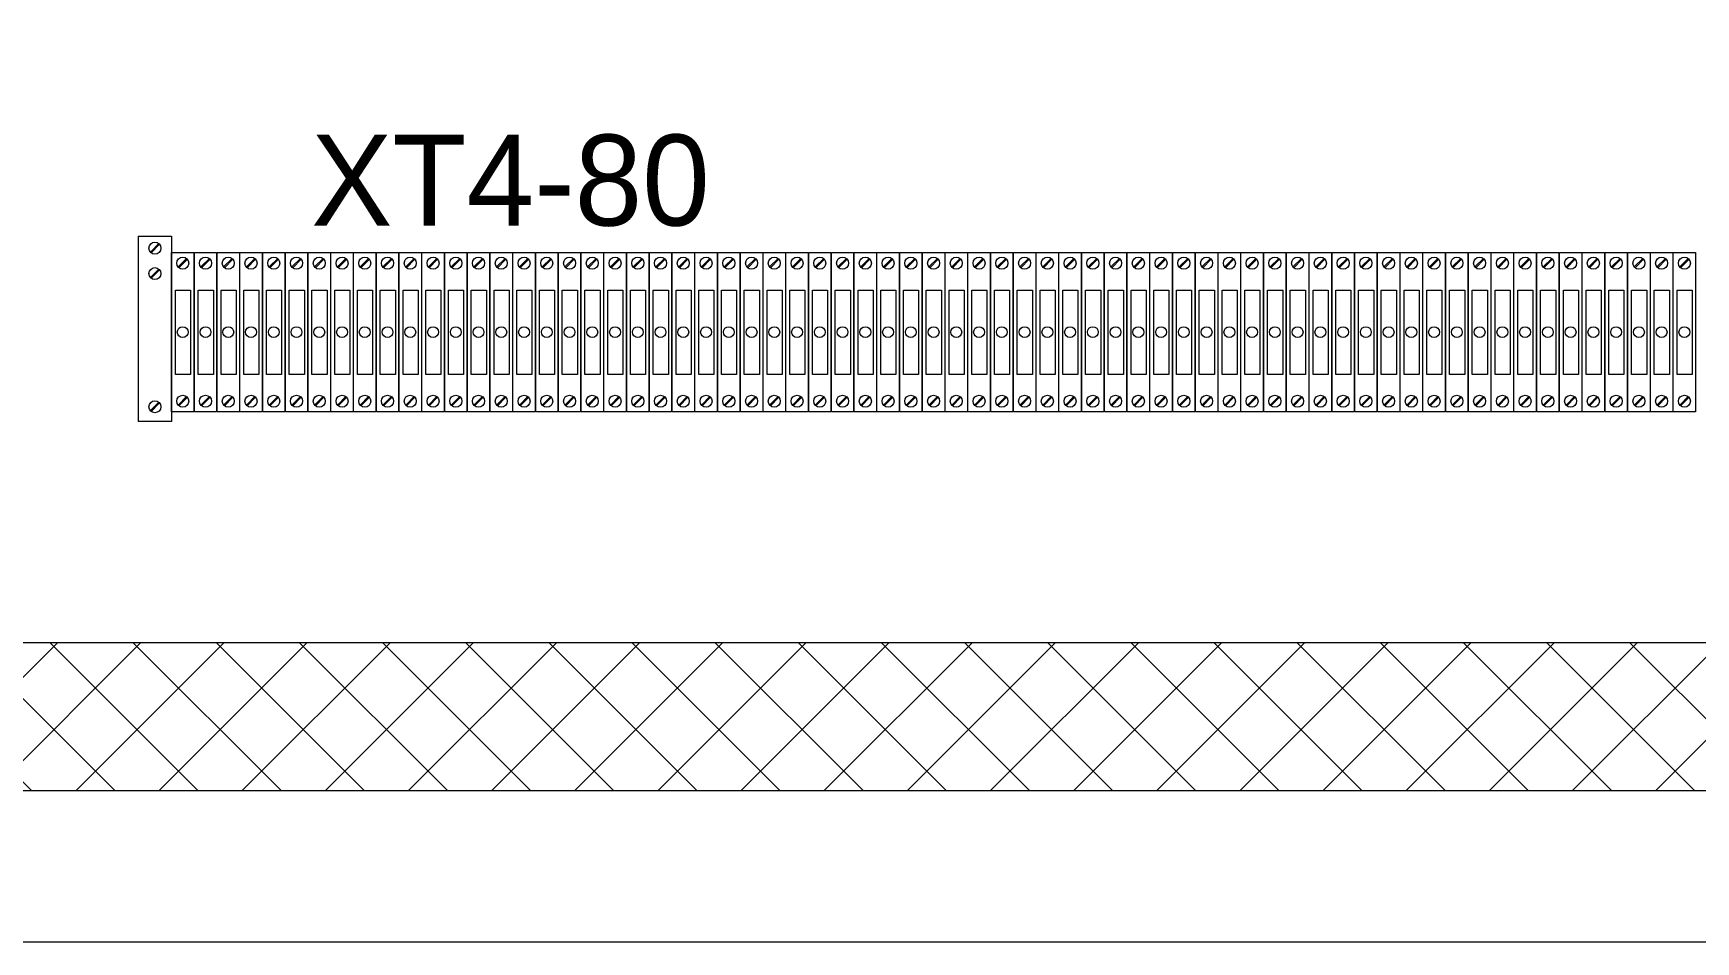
# Model space of a CAD drawing. Header units: millimetres. Extents: x 32626 to 72822, y 60047 to 123188.
# Drawn here: x 33076.7 to 33346, y 64902.7 to 65049.9 of the extents above; entities that cross this region are included whole.
import ezdxf

# ---------------------------------------------------------------- set-up
doc = ezdxf.new("R2010")
doc.units = ezdxf.units.MM
doc.header["$LTSCALE"] = 10
doc.layers.add('1轮廓实线层', color=7, linetype='Continuous', lineweight=18)
doc.layers.add('6文字层', color=3, linetype='Continuous', lineweight=18)
doc.styles.add('样式 1', font='SIMYOU.TTF', dxfattribs={"width": 0.75})

msp = doc.modelspace()

# ---------------------------------------------------------------- hatches: boundary and pattern name
at = {"layer": '1轮廓实线层'}
h = msp.add_hatch(dxfattribs=at)
h.set_pattern_fill('ANSI37', color=256, scale=3, style=0)
h.set_pattern_definition([(45, (1626.673, -2091.581), (-6.7351921, 6.7351921), []), (135, (1626.673, -2091.581), (-6.7351921, -6.7351921), [])])
h.paths.add_polyline_path([(33050.9, 64927.13), (33050.9, 65322.25), (33784.37, 65322.25), (33784.37, 64927.13)])
h.paths.add_polyline_path([(33074.32, 65298.85), (33760.95, 65298.85), (33760.95, 65190.85), (33074.32, 65190.85)], flags=16)
h.paths.add_polyline_path([(33074.3, 65166.85), (33760.97, 65166.85), (33760.97, 65076.85), (33074.3, 65076.85)], flags=16)
h.paths.add_polyline_path([(33074.3, 65052.85), (33760.97, 65052.85), (33760.97, 64951.12), (33074.3, 64951.12)], flags=16)

# ---------------------------------------------------------------- linework, layer by layer
at = {"layer": '1轮廓实线层', "lineweight": 13}
for p, q in [((33093.71, 65016.98), (33099.11, 65016.98)), ((33093.71, 65016.98), (33093.71, 64986.98)), ((33095.66, 65014.42), (33097.04, 65015.8)), ((33099.11, 65016.98), (33099.11, 64986.98)), ((33095.78, 65014.3), (33097.16, 65015.68)), ((33099.11, 65014.35), (33102.71, 65014.35)), ((33099.11, 64988.55), (33099.11, 65014.35)), ((33100.16, 65012.01), (33101.54, 65013.38)), ((33100.28, 65011.88), (33101.66, 65013.26)), ((33102.71, 65014.35), (33102.71, 64988.55)), ((33102.8, 65014.35), (33106.4, 65014.35)), ((33102.8, 64988.55), (33102.8, 65014.35)), ((33103.85, 65012.01), (33105.23, 65013.38)), ((33103.97, 65011.88), (33105.35, 65013.26)), ((33106.4, 65014.35), (33106.4, 64988.55)), ((33106.49, 65014.35), (33110.09, 65014.35)), ((33106.49, 64988.55), (33106.49, 65014.35)), ((33107.54, 65012.01), (33108.92, 65013.38)), ((33107.66, 65011.88), (33109.04, 65013.26)), ((33110.09, 65014.35), (33110.09, 64988.55)), ((33110.17, 65014.35), (33113.77, 65014.35)), ((33110.17, 64988.55), (33110.17, 65014.35)), ((33111.22, 65012.01), (33112.6, 65013.38)), ((33111.34, 65011.88), (33112.72, 65013.26)), ((33113.77, 65014.35), (33113.77, 64988.55)), ((33113.86, 65014.35), (33117.46, 65014.35)), ((33113.86, 64988.55), (33113.86, 65014.35)), ((33114.91, 65012.01), (33116.29, 65013.38)), ((33115.03, 65011.88), (33116.41, 65013.26)), ((33117.46, 65014.35), (33117.46, 64988.55)), ((33117.54, 65014.35), (33121.14, 65014.35)), ((33117.54, 64988.55), (33117.54, 65014.35)), ((33118.59, 65012.01), (33119.97, 65013.38)), ((33118.72, 65011.88), (33120.09, 65013.26)), ((33121.14, 65014.35), (33121.14, 64988.55)), ((33121.23, 65014.35), (33124.83, 65014.35)), ((33121.23, 64988.55), (33121.23, 65014.35)), ((33122.28, 65012.01), (33123.66, 65013.38)), ((33122.4, 65011.88), (33123.78, 65013.26)), ((33124.83, 65014.35), (33124.83, 64988.55)), ((33124.92, 65014.35), (33128.52, 65014.35)), ((33124.92, 64988.55), (33124.92, 65014.35)), ((33125.97, 65012.01), (33127.35, 65013.38)), ((33126.09, 65011.88), (33127.47, 65013.26)), ((33128.52, 65014.35), (33128.52, 64988.55)), ((33128.6, 65014.35), (33132.2, 65014.35)), ((33128.6, 64988.55), (33128.6, 65014.35)), ((33129.65, 65012.01), (33131.03, 65013.38)), ((33129.77, 65011.88), (33131.15, 65013.26)), ((33132.2, 65014.35), (33132.2, 64988.55)), ((33132.29, 65014.35), (33135.89, 65014.35)), ((33132.29, 64988.55), (33132.29, 65014.35)), ((33133.34, 65012.01), (33134.72, 65013.38)), ((33133.46, 65011.88), (33134.84, 65013.26)), ((33135.89, 65014.35), (33135.89, 64988.55)), ((33135.97, 65014.35), (33139.57, 65014.35)), ((33135.97, 64988.55), (33135.97, 65014.35)), ((33137.03, 65012.01), (33138.4, 65013.38)), ((33137.15, 65011.88), (33138.52, 65013.26)), ((33139.57, 65014.35), (33139.57, 64988.55)), ((33139.66, 65014.35), (33143.26, 65014.35)), ((33139.66, 64988.55), (33139.66, 65014.35)), ((33140.71, 65012.01), (33142.09, 65013.38)), ((33140.83, 65011.88), (33142.21, 65013.26)), ((33143.26, 65014.35), (33143.26, 64988.55)), ((33143.35, 65014.35), (33146.95, 65014.35)), ((33143.35, 64988.55), (33143.35, 65014.35)), ((33144.4, 65012.01), (33145.78, 65013.38)), ((33144.52, 65011.88), (33145.9, 65013.26)), ((33146.95, 65014.35), (33146.95, 64988.55)), ((33147.03, 65014.35), (33150.63, 65014.35)), ((33147.03, 64988.55), (33147.03, 65014.35)), ((33148.08, 65012.01), (33149.46, 65013.38)), ((33148.2, 65011.88), (33149.58, 65013.26)), ((33150.63, 65014.35), (33150.63, 64988.55)), ((33150.72, 65014.35), (33154.32, 65014.35)), ((33150.72, 64988.55), (33150.72, 65014.35)), ((33151.77, 65012.01), (33153.15, 65013.38)), ((33151.89, 65011.88), (33153.27, 65013.26)), ((33154.32, 65014.35), (33154.32, 64988.55)), ((33154.41, 65014.35), (33158.01, 65014.35)), ((33154.41, 64988.55), (33154.41, 65014.35)), ((33155.46, 65012.01), (33156.83, 65013.38)), ((33155.58, 65011.88), (33156.96, 65013.26)), ((33158.01, 65014.35), (33158.01, 64988.55)), ((33158.09, 65014.35), (33161.69, 65014.35)), ((33158.09, 64988.55), (33158.09, 65014.35)), ((33159.14, 65012.01), (33160.52, 65013.38)), ((33159.26, 65011.88), (33160.64, 65013.26)), ((33161.69, 65014.35), (33161.69, 64988.55)), ((33161.78, 65014.35), (33165.38, 65014.35)), ((33161.78, 64988.55), (33161.78, 65014.35)), ((33162.83, 65012.01), (33164.21, 65013.38)), ((33162.95, 65011.88), (33164.33, 65013.26)), ((33165.38, 65014.35), (33165.38, 64988.55)), ((33165.46, 65014.35), (33169.06, 65014.35)), ((33165.46, 64988.55), (33165.46, 65014.35)), ((33166.51, 65012.01), (33167.89, 65013.38)), ((33166.64, 65011.88), (33168.01, 65013.26)), ((33169.06, 65014.35), (33169.06, 64988.55)), ((33169.15, 65014.35), (33172.75, 65014.35)), ((33169.15, 64988.55), (33169.15, 65014.35)), ((33170.2, 65012.01), (33171.58, 65013.38)), ((33170.32, 65011.88), (33171.7, 65013.26)), ((33172.75, 65014.35), (33172.75, 64988.55)), ((33172.84, 64988.55), (33172.84, 65014.35)), ((33172.84, 65014.35), (33176.44, 65014.35)), ((33172.84, 64988.55), (33172.84, 65014.35)), ((33173.89, 65012.01), (33175.27, 65013.38)), ((33174.01, 65011.88), (33175.39, 65013.26)), ((33176.44, 65014.35), (33176.44, 64988.55)), ((33176.52, 65014.35), (33180.12, 65014.35)), ((33176.52, 64988.55), (33176.52, 65014.35)), ((33177.57, 65012.01), (33178.95, 65013.38)), ((33177.69, 65011.88), (33179.07, 65013.26)), ((33180.12, 65014.35), (33180.12, 64988.55)), ((33180.21, 65014.35), (33183.81, 65014.35)), ((33180.21, 64988.55), (33180.21, 65014.35)), ((33181.26, 65012.01), (33182.64, 65013.38)), ((33181.38, 65011.88), (33182.76, 65013.26)), ((33183.81, 65014.35), (33183.81, 64988.55)), ((33183.89, 65014.35), (33187.49, 65014.35)), ((33183.89, 64988.55), (33183.89, 65014.35)), ((33184.94, 65012.01), (33186.32, 65013.38)), ((33185.07, 65011.88), (33186.44, 65013.26)), ((33187.49, 65014.35), (33187.49, 64988.55)), ((33187.58, 65014.35), (33191.18, 65014.35)), ((33187.58, 64988.55), (33187.58, 65014.35)), ((33188.63, 65012.01), (33190.01, 65013.38)), ((33188.75, 65011.88), (33190.13, 65013.26)), ((33191.18, 65014.35), (33191.18, 64988.55)), ((33191.27, 65014.35), (33194.87, 65014.35)), ((33191.27, 64988.55), (33191.27, 65014.35)), ((33192.32, 65012.01), (33193.7, 65013.38)), ((33192.44, 65011.88), (33193.82, 65013.26)), ((33194.87, 65014.35), (33194.87, 64988.55)), ((33194.95, 65014.35), (33198.55, 65014.35)), ((33194.95, 64988.55), (33194.95, 65014.35)), ((33196, 65012.01), (33197.38, 65013.38)), ((33196.12, 65011.88), (33197.5, 65013.26)), ((33198.55, 65014.35), (33198.55, 64988.55)), ((33198.64, 65014.35), (33202.24, 65014.35)), ((33198.64, 64988.55), (33198.64, 65014.35)), ((33199.69, 65012.01), (33201.07, 65013.38)), ((33199.81, 65011.88), (33201.19, 65013.26)), ((33202.24, 65014.35), (33202.24, 64988.55)), ((33202.32, 65014.35), (33205.92, 65014.35)), ((33202.32, 64988.55), (33202.32, 65014.35)), ((33203.38, 65012.01), (33204.75, 65013.38)), ((33203.5, 65011.88), (33204.88, 65013.26)), ((33205.92, 65014.35), (33205.92, 64988.55)), ((33206.01, 65014.35), (33209.61, 65014.35)), ((33206.01, 64988.55), (33206.01, 65014.35)), ((33207.06, 65012.01), (33208.44, 65013.38)), ((33207.18, 65011.88), (33208.56, 65013.26)), ((33209.61, 65014.35), (33209.61, 64988.55)), ((33209.7, 65014.35), (33213.3, 65014.35)), ((33209.7, 64988.55), (33209.7, 65014.35)), ((33210.75, 65012.01), (33212.13, 65013.38)), ((33210.87, 65011.88), (33212.25, 65013.26)), ((33213.3, 65014.35), (33213.3, 64988.55)), ((33213.38, 65014.35), (33216.98, 65014.35)), ((33213.38, 64988.55), (33213.38, 65014.35)), ((33214.43, 65012.01), (33215.81, 65013.38)), ((33214.55, 65011.88), (33215.93, 65013.26)), ((33216.98, 65014.35), (33216.98, 64988.55)), ((33217.07, 65014.35), (33220.67, 65014.35)), ((33217.07, 64988.55), (33217.07, 65014.35)), ((33218.12, 65012.01), (33219.5, 65013.38)), ((33218.24, 65011.88), (33219.62, 65013.26)), ((33220.67, 65014.35), (33220.67, 64988.55)), ((33220.76, 65014.35), (33224.36, 65014.35)), ((33220.76, 64988.55), (33220.76, 65014.35)), ((33221.81, 65012.01), (33223.18, 65013.38)), ((33221.93, 65011.88), (33223.31, 65013.26)), ((33224.36, 65014.35), (33224.36, 64988.55)), ((33224.44, 65014.35), (33228.04, 65014.35)), ((33224.44, 64988.55), (33224.44, 65014.35)), ((33225.49, 65012.01), (33226.87, 65013.38)), ((33225.61, 65011.88), (33226.99, 65013.26)), ((33228.04, 65014.35), (33228.04, 64988.55)), ((33228.13, 65014.35), (33231.73, 65014.35)), ((33228.13, 64988.55), (33228.13, 65014.35)), ((33229.18, 65012.01), (33230.56, 65013.38)), ((33229.3, 65011.88), (33230.68, 65013.26)), ((33231.73, 65014.35), (33231.73, 64988.55)), ((33231.81, 65014.35), (33235.41, 65014.35)), ((33231.81, 64988.55), (33231.81, 65014.35)), ((33232.86, 65012.01), (33234.24, 65013.38)), ((33232.99, 65011.88), (33234.36, 65013.26)), ((33235.41, 65014.35), (33235.41, 64988.55)), ((33235.5, 65014.35), (33239.1, 65014.35)), ((33235.5, 64988.55), (33235.5, 65014.35)), ((33236.55, 65012.01), (33237.93, 65013.38)), ((33236.67, 65011.88), (33238.05, 65013.26)), ((33239.1, 65014.35), (33239.1, 64988.55)), ((33239.19, 65014.35), (33242.79, 65014.35)), ((33239.19, 64988.55), (33239.19, 65014.35)), ((33240.24, 65012.01), (33241.62, 65013.38)), ((33240.36, 65011.88), (33241.74, 65013.26)), ((33242.79, 65014.35), (33242.79, 64988.55)), ((33242.87, 65014.35), (33246.47, 65014.35)), ((33242.87, 64988.55), (33242.87, 65014.35)), ((33243.92, 65012.01), (33245.3, 65013.38)), ((33244.04, 65011.88), (33245.42, 65013.26)), ((33246.47, 65014.35), (33246.47, 64988.55)), ((33246.56, 64988.55), (33246.56, 65014.35)), ((33246.56, 65014.35), (33250.16, 65014.35)), ((33246.56, 64988.55), (33246.56, 65014.35)), ((33247.61, 65012.01), (33248.99, 65013.38)), ((33247.73, 65011.88), (33249.11, 65013.26)), ((33250.16, 65014.35), (33250.16, 64988.55)), ((33250.24, 65014.35), (33253.84, 65014.35)), ((33250.24, 64988.55), (33250.24, 65014.35)), ((33251.29, 65012.01), (33252.67, 65013.38)), ((33251.42, 65011.88), (33252.79, 65013.26)), ((33253.84, 65014.35), (33253.84, 64988.55)), ((33253.93, 65014.35), (33257.53, 65014.35)), ((33253.93, 64988.55), (33253.93, 65014.35)), ((33254.98, 65012.01), (33256.36, 65013.38)), ((33255.1, 65011.88), (33256.48, 65013.26)), ((33257.53, 65014.35), (33257.53, 64988.55)), ((33257.62, 65014.35), (33261.22, 65014.35)), ((33257.62, 64988.55), (33257.62, 65014.35)), ((33258.67, 65012.01), (33260.05, 65013.38)), ((33258.79, 65011.88), (33260.17, 65013.26)), ((33261.22, 65014.35), (33261.22, 64988.55)), ((33261.3, 65014.35), (33264.9, 65014.35)), ((33261.3, 64988.55), (33261.3, 65014.35)), ((33262.35, 65012.01), (33263.73, 65013.38)), ((33262.47, 65011.88), (33263.85, 65013.26)), ((33264.9, 65014.35), (33264.9, 64988.55)), ((33264.99, 65014.35), (33268.59, 65014.35)), ((33264.99, 64988.55), (33264.99, 65014.35)), ((33266.04, 65012.01), (33267.42, 65013.38)), ((33266.16, 65011.88), (33267.54, 65013.26)), ((33268.59, 65014.35), (33268.59, 64988.55)), ((33268.68, 65014.35), (33272.28, 65014.35)), ((33268.68, 64988.55), (33268.68, 65014.35)), ((33269.73, 65012.01), (33271.1, 65013.38)), ((33269.85, 65011.88), (33271.23, 65013.26)), ((33272.28, 65014.35), (33272.28, 64988.55)), ((33272.36, 65014.35), (33275.96, 65014.35)), ((33272.36, 64988.55), (33272.36, 65014.35)), ((33273.41, 65012.01), (33274.79, 65013.38)), ((33273.53, 65011.88), (33274.91, 65013.26)), ((33275.96, 65014.35), (33275.96, 64988.55)), ((33276.05, 65014.35), (33279.65, 65014.35)), ((33276.05, 64988.55), (33276.05, 65014.35)), ((33277.1, 65012.01), (33278.48, 65013.38)), ((33277.22, 65011.88), (33278.6, 65013.26)), ((33279.65, 65014.35), (33279.65, 64988.55)), ((33279.73, 65014.35), (33283.33, 65014.35)), ((33279.73, 64988.55), (33279.73, 65014.35)), ((33280.78, 65012.01), (33282.16, 65013.38)), ((33280.9, 65011.88), (33282.28, 65013.26)), ((33283.33, 65014.35), (33283.33, 64988.55)), ((33283.42, 65014.35), (33287.02, 65014.35)), ((33283.42, 64988.55), (33283.42, 65014.35)), ((33284.47, 65012.01), (33285.85, 65013.38)), ((33284.59, 65011.88), (33285.97, 65013.26)), ((33287.02, 65014.35), (33287.02, 64988.55)), ((33287.11, 65014.35), (33290.71, 65014.35)), ((33287.11, 64988.55), (33287.11, 65014.35)), ((33288.16, 65012.01), (33289.54, 65013.38)), ((33288.28, 65011.88), (33289.66, 65013.26)), ((33290.71, 65014.35), (33290.71, 64988.55)), ((33290.79, 65014.35), (33294.39, 65014.35)), ((33290.79, 64988.55), (33290.79, 65014.35)), ((33291.84, 65012.01), (33293.22, 65013.38)), ((33291.96, 65011.88), (33293.34, 65013.26)), ((33294.39, 65014.35), (33294.39, 64988.55)), ((33294.48, 65014.35), (33298.08, 65014.35)), ((33294.48, 64988.55), (33294.48, 65014.35)), ((33295.53, 65012.01), (33296.91, 65013.38)), ((33295.65, 65011.88), (33297.03, 65013.26)), ((33298.08, 65014.35), (33298.08, 64988.55)), ((33298.16, 65014.35), (33301.76, 65014.35)), ((33298.16, 64988.55), (33298.16, 65014.35)), ((33299.21, 65012.01), (33300.59, 65013.38)), ((33299.34, 65011.88), (33300.71, 65013.26)), ((33301.76, 65014.35), (33301.76, 64988.55)), ((33301.85, 65014.35), (33305.45, 65014.35)), ((33301.85, 64988.55), (33301.85, 65014.35)), ((33302.9, 65012.01), (33304.28, 65013.38)), ((33303.02, 65011.88), (33304.4, 65013.26)), ((33305.45, 65014.35), (33305.45, 64988.55)), ((33305.54, 65014.35), (33309.14, 65014.35)), ((33305.54, 64988.55), (33305.54, 65014.35)), ((33306.59, 65012.01), (33307.97, 65013.38)), ((33306.71, 65011.88), (33308.09, 65013.26)), ((33309.14, 65014.35), (33309.14, 64988.55)), ((33309.22, 65014.35), (33312.82, 65014.35)), ((33309.22, 64988.55), (33309.22, 65014.35)), ((33310.27, 65012.01), (33311.65, 65013.38)), ((33310.39, 65011.88), (33311.77, 65013.26)), ((33312.82, 65014.35), (33312.82, 64988.55)), ((33312.91, 65014.35), (33316.51, 65014.35)), ((33312.91, 64988.55), (33312.91, 65014.35)), ((33313.96, 65012.01), (33315.34, 65013.38)), ((33314.08, 65011.88), (33315.46, 65013.26)), ((33316.51, 65014.35), (33316.51, 64988.55)), ((33316.59, 65014.35), (33320.19, 65014.35)), ((33316.59, 64988.55), (33316.59, 65014.35)), ((33317.65, 65012.01), (33319.02, 65013.38)), ((33317.77, 65011.88), (33319.14, 65013.26)), ((33320.19, 65014.35), (33320.19, 64988.55)), ((33320.28, 64988.55), (33320.28, 65014.35)), ((33320.28, 65014.35), (33323.88, 65014.35)), ((33320.28, 64988.55), (33320.28, 65014.35)), ((33321.33, 65012.01), (33322.71, 65013.38)), ((33321.45, 65011.88), (33322.83, 65013.26)), ((33323.88, 65014.35), (33323.88, 64988.55)), ((33323.97, 65014.35), (33327.57, 65014.35)), ((33323.97, 64988.55), (33323.97, 65014.35)), ((33325.02, 65012.01), (33326.4, 65013.38)), ((33325.14, 65011.88), (33326.52, 65013.26)), ((33327.57, 65014.35), (33327.57, 64988.55)), ((33327.65, 65014.35), (33331.25, 65014.35)), ((33327.65, 64988.55), (33327.65, 65014.35)), ((33328.7, 65012.01), (33330.08, 65013.38)), ((33328.82, 65011.88), (33330.2, 65013.26)), ((33331.25, 65014.35), (33331.25, 64988.55)), ((33331.34, 65014.35), (33334.94, 65014.35)), ((33331.34, 64988.55), (33331.34, 65014.35)), ((33332.39, 65012.01), (33333.77, 65013.38)), ((33332.51, 65011.88), (33333.89, 65013.26)), ((33334.94, 65014.35), (33334.94, 64988.55)), ((33335.03, 65014.35), (33338.63, 65014.35)), ((33335.03, 64988.55), (33335.03, 65014.35)), ((33336.08, 65012.01), (33337.45, 65013.38)), ((33336.2, 65011.88), (33337.58, 65013.26)), ((33338.63, 65014.35), (33338.63, 64988.55)), ((33338.71, 65014.35), (33342.31, 65014.35)), ((33338.71, 64988.55), (33338.71, 65014.35)), ((33339.76, 65012.01), (33341.14, 65013.38)), ((33339.88, 65011.88), (33341.26, 65013.26)), ((33342.31, 65014.35), (33342.31, 64988.55)), ((33342.4, 65014.35), (33346, 65014.35)), ((33342.4, 64988.55), (33342.4, 65014.35)), ((33343.45, 65012.01), (33344.83, 65013.38)), ((33343.57, 65011.88), (33344.95, 65013.26)), ((33346, 65014.35), (33346, 64988.55)), ((33095.66, 65010.3), (33097.04, 65011.68)), ((33095.78, 65010.18), (33097.16, 65011.56)), ((33095.66, 64988.73), (33097.04, 64990.11)), ((33095.78, 64988.61), (33097.16, 64989.99)), ((33100.16, 64989.63), (33101.54, 64991.01)), ((33100.28, 64989.51), (33101.66, 64990.89)), ((33103.85, 64989.63), (33105.23, 64991.01)), ((33103.97, 64989.51), (33105.35, 64990.89)), ((33107.54, 64989.63), (33108.92, 64991.01)), ((33107.66, 64989.51), (33109.04, 64990.89)), ((33111.22, 64989.63), (33112.6, 64991.01)), ((33111.34, 64989.51), (33112.72, 64990.89)), ((33114.91, 64989.63), (33116.29, 64991.01)), ((33115.03, 64989.51), (33116.41, 64990.89)), ((33118.59, 64989.63), (33119.97, 64991.01)), ((33118.72, 64989.51), (33120.09, 64990.89)), ((33122.28, 64989.63), (33123.66, 64991.01)), ((33122.4, 64989.51), (33123.78, 64990.89)), ((33125.97, 64989.63), (33127.35, 64991.01)), ((33126.09, 64989.51), (33127.47, 64990.89)), ((33129.65, 64989.63), (33131.03, 64991.01)), ((33129.77, 64989.51), (33131.15, 64990.89)), ((33133.34, 64989.63), (33134.72, 64991.01)), ((33133.46, 64989.51), (33134.84, 64990.89)), ((33137.03, 64989.63), (33138.4, 64991.01)), ((33137.15, 64989.51), (33138.52, 64990.89)), ((33140.71, 64989.63), (33142.09, 64991.01)), ((33140.83, 64989.51), (33142.21, 64990.89)), ((33144.4, 64989.63), (33145.78, 64991.01)), ((33144.52, 64989.51), (33145.9, 64990.89)), ((33148.08, 64989.63), (33149.46, 64991.01)), ((33148.2, 64989.51), (33149.58, 64990.89)), ((33151.77, 64989.63), (33153.15, 64991.01)), ((33151.89, 64989.51), (33153.27, 64990.89)), ((33155.46, 64989.63), (33156.83, 64991.01)), ((33155.58, 64989.51), (33156.96, 64990.89)), ((33159.14, 64989.63), (33160.52, 64991.01)), ((33159.26, 64989.51), (33160.64, 64990.89)), ((33162.83, 64989.63), (33164.21, 64991.01)), ((33162.95, 64989.51), (33164.33, 64990.89)), ((33166.51, 64989.63), (33167.89, 64991.01)), ((33166.64, 64989.51), (33168.01, 64990.89)), ((33170.2, 64989.63), (33171.58, 64991.01)), ((33170.32, 64989.51), (33171.7, 64990.89)), ((33173.89, 64989.63), (33175.27, 64991.01)), ((33174.01, 64989.51), (33175.39, 64990.89)), ((33177.57, 64989.63), (33178.95, 64991.01)), ((33177.69, 64989.51), (33179.07, 64990.89)), ((33181.26, 64989.63), (33182.64, 64991.01)), ((33181.38, 64989.51), (33182.76, 64990.89)), ((33184.94, 64989.63), (33186.32, 64991.01)), ((33185.07, 64989.51), (33186.44, 64990.89)), ((33188.63, 64989.63), (33190.01, 64991.01)), ((33188.75, 64989.51), (33190.13, 64990.89)), ((33192.32, 64989.63), (33193.7, 64991.01)), ((33192.44, 64989.51), (33193.82, 64990.89)), ((33196, 64989.63), (33197.38, 64991.01)), ((33196.12, 64989.51), (33197.5, 64990.89)), ((33199.69, 64989.63), (33201.07, 64991.01)), ((33199.81, 64989.51), (33201.19, 64990.89)), ((33203.38, 64989.63), (33204.75, 64991.01)), ((33203.5, 64989.51), (33204.88, 64990.89)), ((33207.06, 64989.63), (33208.44, 64991.01)), ((33207.18, 64989.51), (33208.56, 64990.89)), ((33210.75, 64989.63), (33212.13, 64991.01)), ((33210.87, 64989.51), (33212.25, 64990.89)), ((33214.43, 64989.63), (33215.81, 64991.01)), ((33214.55, 64989.51), (33215.93, 64990.89)), ((33218.12, 64989.63), (33219.5, 64991.01)), ((33218.24, 64989.51), (33219.62, 64990.89)), ((33221.81, 64989.63), (33223.18, 64991.01)), ((33221.93, 64989.51), (33223.31, 64990.89)), ((33225.49, 64989.63), (33226.87, 64991.01)), ((33225.61, 64989.51), (33226.99, 64990.89)), ((33229.18, 64989.63), (33230.56, 64991.01)), ((33229.3, 64989.51), (33230.68, 64990.89)), ((33232.86, 64989.63), (33234.24, 64991.01)), ((33232.99, 64989.51), (33234.36, 64990.89)), ((33236.55, 64989.63), (33237.93, 64991.01)), ((33236.67, 64989.51), (33238.05, 64990.89)), ((33240.24, 64989.63), (33241.62, 64991.01)), ((33240.36, 64989.51), (33241.74, 64990.89)), ((33243.92, 64989.63), (33245.3, 64991.01)), ((33244.04, 64989.51), (33245.42, 64990.89)), ((33247.61, 64989.63), (33248.99, 64991.01)), ((33247.73, 64989.51), (33249.11, 64990.89)), ((33251.29, 64989.63), (33252.67, 64991.01)), ((33251.42, 64989.51), (33252.79, 64990.89)), ((33254.98, 64989.63), (33256.36, 64991.01)), ((33255.1, 64989.51), (33256.48, 64990.89)), ((33258.67, 64989.63), (33260.05, 64991.01)), ((33258.79, 64989.51), (33260.17, 64990.89)), ((33262.35, 64989.63), (33263.73, 64991.01)), ((33262.47, 64989.51), (33263.85, 64990.89)), ((33266.04, 64989.63), (33267.42, 64991.01)), ((33266.16, 64989.51), (33267.54, 64990.89)), ((33269.73, 64989.63), (33271.1, 64991.01)), ((33269.85, 64989.51), (33271.23, 64990.89)), ((33273.41, 64989.63), (33274.79, 64991.01)), ((33273.53, 64989.51), (33274.91, 64990.89)), ((33277.1, 64989.63), (33278.48, 64991.01)), ((33277.22, 64989.51), (33278.6, 64990.89)), ((33280.78, 64989.63), (33282.16, 64991.01)), ((33280.9, 64989.51), (33282.28, 64990.89)), ((33284.47, 64989.63), (33285.85, 64991.01)), ((33284.59, 64989.51), (33285.97, 64990.89)), ((33288.16, 64989.63), (33289.54, 64991.01)), ((33288.28, 64989.51), (33289.66, 64990.89)), ((33291.84, 64989.63), (33293.22, 64991.01)), ((33291.96, 64989.51), (33293.34, 64990.89)), ((33295.53, 64989.63), (33296.91, 64991.01)), ((33295.65, 64989.51), (33297.03, 64990.89)), ((33299.21, 64989.63), (33300.59, 64991.01)), ((33299.34, 64989.51), (33300.71, 64990.89)), ((33302.9, 64989.63), (33304.28, 64991.01)), ((33303.02, 64989.51), (33304.4, 64990.89)), ((33306.59, 64989.63), (33307.97, 64991.01)), ((33306.71, 64989.51), (33308.09, 64990.89)), ((33310.27, 64989.63), (33311.65, 64991.01)), ((33310.39, 64989.51), (33311.77, 64990.89)), ((33313.96, 64989.63), (33315.34, 64991.01)), ((33314.08, 64989.51), (33315.46, 64990.89)), ((33317.65, 64989.63), (33319.02, 64991.01)), ((33317.77, 64989.51), (33319.14, 64990.89)), ((33321.33, 64989.63), (33322.71, 64991.01)), ((33321.45, 64989.51), (33322.83, 64990.89)), ((33325.02, 64989.63), (33326.4, 64991.01)), ((33325.14, 64989.51), (33326.52, 64990.89)), ((33328.7, 64989.63), (33330.08, 64991.01)), ((33328.82, 64989.51), (33330.2, 64990.89)), ((33332.39, 64989.63), (33333.77, 64991.01)), ((33332.51, 64989.51), (33333.89, 64990.89)), ((33336.08, 64989.63), (33337.45, 64991.01)), ((33336.2, 64989.51), (33337.58, 64990.89)), ((33339.76, 64989.63), (33341.14, 64991.01)), ((33339.88, 64989.51), (33341.26, 64990.89)), ((33343.45, 64989.63), (33344.83, 64991.01)), ((33343.57, 64989.51), (33344.95, 64990.89)), ((33099.11, 64986.98), (33093.71, 64986.98)), ((33102.71, 64988.55), (33099.11, 64988.55)), ((33106.4, 64988.55), (33102.8, 64988.55)), ((33110.09, 64988.55), (33106.49, 64988.55)), ((33113.77, 64988.55), (33110.17, 64988.55)), ((33117.46, 64988.55), (33113.86, 64988.55)), ((33121.14, 64988.55), (33117.54, 64988.55)), ((33124.83, 64988.55), (33121.23, 64988.55)), ((33128.52, 64988.55), (33124.92, 64988.55)), ((33132.2, 64988.55), (33128.6, 64988.55)), ((33135.89, 64988.55), (33132.29, 64988.55)), ((33139.57, 64988.55), (33135.97, 64988.55)), ((33143.26, 64988.55), (33139.66, 64988.55)), ((33146.95, 64988.55), (33143.35, 64988.55)), ((33150.63, 64988.55), (33147.03, 64988.55)), ((33154.32, 64988.55), (33150.72, 64988.55)), ((33158.01, 64988.55), (33154.41, 64988.55)), ((33161.69, 64988.55), (33158.09, 64988.55)), ((33165.38, 64988.55), (33161.78, 64988.55)), ((33169.06, 64988.55), (33165.46, 64988.55)), ((33172.75, 64988.55), (33169.15, 64988.55)), ((33176.44, 64988.55), (33172.84, 64988.55)), ((33180.12, 64988.55), (33176.52, 64988.55)), ((33183.81, 64988.55), (33180.21, 64988.55)), ((33187.49, 64988.55), (33183.89, 64988.55)), ((33191.18, 64988.55), (33187.58, 64988.55)), ((33194.87, 64988.55), (33191.27, 64988.55)), ((33198.55, 64988.55), (33194.95, 64988.55)), ((33202.24, 64988.55), (33198.64, 64988.55)), ((33205.92, 64988.55), (33202.32, 64988.55)), ((33209.61, 64988.55), (33206.01, 64988.55)), ((33213.3, 64988.55), (33209.7, 64988.55)), ((33216.98, 64988.55), (33213.38, 64988.55)), ((33220.67, 64988.55), (33217.07, 64988.55)), ((33224.36, 64988.55), (33220.76, 64988.55)), ((33228.04, 64988.55), (33224.44, 64988.55)), ((33231.73, 64988.55), (33228.13, 64988.55)), ((33235.41, 64988.55), (33231.81, 64988.55)), ((33239.1, 64988.55), (33235.5, 64988.55)), ((33242.79, 64988.55), (33239.19, 64988.55)), ((33246.47, 64988.55), (33242.87, 64988.55)), ((33250.16, 64988.55), (33246.56, 64988.55)), ((33253.84, 64988.55), (33250.24, 64988.55)), ((33257.53, 64988.55), (33253.93, 64988.55)), ((33261.22, 64988.55), (33257.62, 64988.55)), ((33264.9, 64988.55), (33261.3, 64988.55)), ((33268.59, 64988.55), (33264.99, 64988.55)), ((33272.28, 64988.55), (33268.68, 64988.55)), ((33275.96, 64988.55), (33272.36, 64988.55)), ((33279.65, 64988.55), (33276.05, 64988.55)), ((33283.33, 64988.55), (33279.73, 64988.55)), ((33287.02, 64988.55), (33283.42, 64988.55)), ((33290.71, 64988.55), (33287.11, 64988.55)), ((33294.39, 64988.55), (33290.79, 64988.55)), ((33298.08, 64988.55), (33294.48, 64988.55)), ((33301.76, 64988.55), (33298.16, 64988.55)), ((33305.45, 64988.55), (33301.85, 64988.55)), ((33309.14, 64988.55), (33305.54, 64988.55)), ((33312.82, 64988.55), (33309.22, 64988.55)), ((33316.51, 64988.55), (33312.91, 64988.55)), ((33320.19, 64988.55), (33316.59, 64988.55)), ((33323.88, 64988.55), (33320.28, 64988.55)), ((33327.57, 64988.55), (33323.97, 64988.55)), ((33331.25, 64988.55), (33327.65, 64988.55)), ((33334.94, 64988.55), (33331.34, 64988.55)), ((33338.63, 64988.55), (33335.03, 64988.55)), ((33342.31, 64988.55), (33338.71, 64988.55)), ((33346, 64988.55), (33342.4, 64988.55))]:
    msp.add_line(p, q, dxfattribs=at)
at = {"layer": '1轮廓实线层'}
for p, q in [((33760.97, 64951.12), (33074.3, 64951.12)), ((33784.37, 64927.13), (33050.9, 64927.13)), ((33021.63, 64902.69), (33813.63, 64902.69))]:
    msp.add_line(p, q, dxfattribs=at)
at = {"layer": '1轮廓实线层', "lineweight": 13}
for points in [[(33099.73, 65008.24), (33102.18, 65008.24), (33102.18, 64994.59), (33099.73, 64994.59)], [(33103.42, 65008.24), (33105.87, 65008.24), (33105.87, 64994.59), (33103.42, 64994.59)], [(33107.11, 65008.24), (33109.55, 65008.24), (33109.55, 64994.59), (33107.11, 64994.59)], [(33110.79, 65008.24), (33113.24, 65008.24), (33113.24, 64994.59), (33110.79, 64994.59)], [(33114.48, 65008.24), (33116.93, 65008.24), (33116.93, 64994.59), (33114.48, 64994.59)], [(33118.17, 65008.24), (33120.61, 65008.24), (33120.61, 64994.59), (33118.17, 64994.59)], [(33121.85, 65008.24), (33124.3, 65008.24), (33124.3, 64994.59), (33121.85, 64994.59)], [(33125.54, 65008.24), (33127.99, 65008.24), (33127.99, 64994.59), (33125.54, 64994.59)], [(33129.22, 65008.24), (33131.67, 65008.24), (33131.67, 64994.59), (33129.22, 64994.59)], [(33132.91, 65008.24), (33135.36, 65008.24), (33135.36, 64994.59), (33132.91, 64994.59)], [(33136.6, 65008.24), (33139.04, 65008.24), (33139.04, 64994.59), (33136.6, 64994.59)], [(33140.28, 65008.24), (33142.73, 65008.24), (33142.73, 64994.59), (33140.28, 64994.59)], [(33143.97, 65008.24), (33146.42, 65008.24), (33146.42, 64994.59), (33143.97, 64994.59)], [(33147.65, 65008.24), (33150.1, 65008.24), (33150.1, 64994.59), (33147.65, 64994.59)], [(33151.34, 65008.24), (33153.79, 65008.24), (33153.79, 64994.59), (33151.34, 64994.59)], [(33155.03, 65008.24), (33157.47, 65008.24), (33157.47, 64994.59), (33155.03, 64994.59)], [(33158.71, 65008.24), (33161.16, 65008.24), (33161.16, 64994.59), (33158.71, 64994.59)], [(33162.4, 65008.24), (33164.85, 65008.24), (33164.85, 64994.59), (33162.4, 64994.59)], [(33166.08, 65008.24), (33168.53, 65008.24), (33168.53, 64994.59), (33166.08, 64994.59)], [(33169.77, 65008.24), (33172.22, 65008.24), (33172.22, 64994.59), (33169.77, 64994.59)], [(33173.46, 65008.24), (33175.91, 65008.24), (33175.91, 64994.59), (33173.46, 64994.59)], [(33177.14, 65008.24), (33179.59, 65008.24), (33179.59, 64994.59), (33177.14, 64994.59)], [(33180.83, 65008.24), (33183.28, 65008.24), (33183.28, 64994.59), (33180.83, 64994.59)], [(33184.52, 65008.24), (33186.96, 65008.24), (33186.96, 64994.59), (33184.52, 64994.59)], [(33188.2, 65008.24), (33190.65, 65008.24), (33190.65, 64994.59), (33188.2, 64994.59)], [(33191.89, 65008.24), (33194.34, 65008.24), (33194.34, 64994.59), (33191.89, 64994.59)], [(33195.57, 65008.24), (33198.02, 65008.24), (33198.02, 64994.59), (33195.57, 64994.59)], [(33199.26, 65008.24), (33201.71, 65008.24), (33201.71, 64994.59), (33199.26, 64994.59)], [(33202.95, 65008.24), (33205.39, 65008.24), (33205.39, 64994.59), (33202.95, 64994.59)], [(33206.63, 65008.24), (33209.08, 65008.24), (33209.08, 64994.59), (33206.63, 64994.59)], [(33210.32, 65008.24), (33212.77, 65008.24), (33212.77, 64994.59), (33210.32, 64994.59)], [(33214, 65008.24), (33216.45, 65008.24), (33216.45, 64994.59), (33214, 64994.59)], [(33217.69, 65008.24), (33220.14, 65008.24), (33220.14, 64994.59), (33217.69, 64994.59)], [(33221.38, 65008.24), (33223.82, 65008.24), (33223.82, 64994.59), (33221.38, 64994.59)], [(33225.06, 65008.24), (33227.51, 65008.24), (33227.51, 64994.59), (33225.06, 64994.59)], [(33228.75, 65008.24), (33231.2, 65008.24), (33231.2, 64994.59), (33228.75, 64994.59)], [(33232.43, 65008.24), (33234.88, 65008.24), (33234.88, 64994.59), (33232.43, 64994.59)], [(33236.12, 65008.24), (33238.57, 65008.24), (33238.57, 64994.59), (33236.12, 64994.59)], [(33239.81, 65008.24), (33242.26, 65008.24), (33242.26, 64994.59), (33239.81, 64994.59)], [(33243.49, 65008.24), (33245.94, 65008.24), (33245.94, 64994.59), (33243.49, 64994.59)], [(33247.18, 65008.24), (33249.63, 65008.24), (33249.63, 64994.59), (33247.18, 64994.59)], [(33250.87, 65008.24), (33253.31, 65008.24), (33253.31, 64994.59), (33250.87, 64994.59)], [(33254.55, 65008.24), (33257, 65008.24), (33257, 64994.59), (33254.55, 64994.59)], [(33258.24, 65008.24), (33260.69, 65008.24), (33260.69, 64994.59), (33258.24, 64994.59)], [(33261.92, 65008.24), (33264.37, 65008.24), (33264.37, 64994.59), (33261.92, 64994.59)], [(33265.61, 65008.24), (33268.06, 65008.24), (33268.06, 64994.59), (33265.61, 64994.59)], [(33269.3, 65008.24), (33271.74, 65008.24), (33271.74, 64994.59), (33269.3, 64994.59)], [(33272.98, 65008.24), (33275.43, 65008.24), (33275.43, 64994.59), (33272.98, 64994.59)], [(33276.67, 65008.24), (33279.12, 65008.24), (33279.12, 64994.59), (33276.67, 64994.59)], [(33280.35, 65008.24), (33282.8, 65008.24), (33282.8, 64994.59), (33280.35, 64994.59)], [(33284.04, 65008.24), (33286.49, 65008.24), (33286.49, 64994.59), (33284.04, 64994.59)], [(33287.73, 65008.24), (33290.17, 65008.24), (33290.17, 64994.59), (33287.73, 64994.59)], [(33291.41, 65008.24), (33293.86, 65008.24), (33293.86, 64994.59), (33291.41, 64994.59)], [(33295.1, 65008.24), (33297.55, 65008.24), (33297.55, 64994.59), (33295.1, 64994.59)], [(33298.78, 65008.24), (33301.23, 65008.24), (33301.23, 64994.59), (33298.78, 64994.59)], [(33302.47, 65008.24), (33304.92, 65008.24), (33304.92, 64994.59), (33302.47, 64994.59)], [(33306.16, 65008.24), (33308.61, 65008.24), (33308.61, 64994.59), (33306.16, 64994.59)], [(33309.84, 65008.24), (33312.29, 65008.24), (33312.29, 64994.59), (33309.84, 64994.59)], [(33313.53, 65008.24), (33315.98, 65008.24), (33315.98, 64994.59), (33313.53, 64994.59)], [(33317.22, 65008.24), (33319.66, 65008.24), (33319.66, 64994.59), (33317.22, 64994.59)], [(33320.9, 65008.24), (33323.35, 65008.24), (33323.35, 64994.59), (33320.9, 64994.59)], [(33324.59, 65008.24), (33327.04, 65008.24), (33327.04, 64994.59), (33324.59, 64994.59)], [(33328.27, 65008.24), (33330.72, 65008.24), (33330.72, 64994.59), (33328.27, 64994.59)], [(33331.96, 65008.24), (33334.41, 65008.24), (33334.41, 64994.59), (33331.96, 64994.59)], [(33335.65, 65008.24), (33338.09, 65008.24), (33338.09, 64994.59), (33335.65, 64994.59)], [(33339.33, 65008.24), (33341.78, 65008.24), (33341.78, 64994.59), (33339.33, 64994.59)], [(33343.02, 65008.24), (33345.47, 65008.24), (33345.47, 64994.59), (33343.02, 64994.59)]]:
    msp.add_lwpolyline(points, close=True, dxfattribs=at)
for centre, radius in [((33096.41, 65015.05), 0.975), ((33100.91, 65012.63), 0.975), ((33104.6, 65012.63), 0.975), ((33108.29, 65012.63), 0.975), ((33111.97, 65012.63), 0.975), ((33115.66, 65012.63), 0.975), ((33119.34, 65012.63), 0.975), ((33123.03, 65012.63), 0.975), ((33126.72, 65012.63), 0.975), ((33130.4, 65012.63), 0.975), ((33134.09, 65012.63), 0.975), ((33137.77, 65012.63), 0.975), ((33141.46, 65012.63), 0.975), ((33145.15, 65012.63), 0.975), ((33148.83, 65012.63), 0.975), ((33152.52, 65012.63), 0.975), ((33156.21, 65012.63), 0.975), ((33159.89, 65012.63), 0.975), ((33163.58, 65012.63), 0.975), ((33167.26, 65012.63), 0.975), ((33170.95, 65012.63), 0.975), ((33174.64, 65012.63), 0.975), ((33178.32, 65012.63), 0.975), ((33182.01, 65012.63), 0.975), ((33185.69, 65012.63), 0.975), ((33189.38, 65012.63), 0.975), ((33193.07, 65012.63), 0.975), ((33196.75, 65012.63), 0.975), ((33200.44, 65012.63), 0.975), ((33204.12, 65012.63), 0.975), ((33207.81, 65012.63), 0.975), ((33211.5, 65012.63), 0.975), ((33215.18, 65012.63), 0.975), ((33218.87, 65012.63), 0.975), ((33222.56, 65012.63), 0.975), ((33226.24, 65012.63), 0.975), ((33229.93, 65012.63), 0.975), ((33233.61, 65012.63), 0.975), ((33237.3, 65012.63), 0.975), ((33240.99, 65012.63), 0.975), ((33244.67, 65012.63), 0.975), ((33248.36, 65012.63), 0.975), ((33252.04, 65012.63), 0.975), ((33255.73, 65012.63), 0.975), ((33259.42, 65012.63), 0.975), ((33263.1, 65012.63), 0.975), ((33266.79, 65012.63), 0.975), ((33270.48, 65012.63), 0.975), ((33274.16, 65012.63), 0.975), ((33277.85, 65012.63), 0.975), ((33281.53, 65012.63), 0.975), ((33285.22, 65012.63), 0.975), ((33288.91, 65012.63), 0.975), ((33292.59, 65012.63), 0.975), ((33296.28, 65012.63), 0.975), ((33299.96, 65012.63), 0.975), ((33303.65, 65012.63), 0.975), ((33307.34, 65012.63), 0.975), ((33311.02, 65012.63), 0.975), ((33314.71, 65012.63), 0.975), ((33318.39, 65012.63), 0.975), ((33322.08, 65012.63), 0.975), ((33325.77, 65012.63), 0.975), ((33329.45, 65012.63), 0.975), ((33333.14, 65012.63), 0.975), ((33336.83, 65012.63), 0.975), ((33340.51, 65012.63), 0.975), ((33344.2, 65012.63), 0.975), ((33096.41, 65010.93), 0.975), ((33100.91, 65001.45), 0.881), ((33104.6, 65001.45), 0.881), ((33108.29, 65001.45), 0.881), ((33111.97, 65001.45), 0.881), ((33115.66, 65001.45), 0.881), ((33119.34, 65001.45), 0.881), ((33123.03, 65001.45), 0.881), ((33126.72, 65001.45), 0.881), ((33130.4, 65001.45), 0.881), ((33134.09, 65001.45), 0.881), ((33137.77, 65001.45), 0.881), ((33141.46, 65001.45), 0.881), ((33145.15, 65001.45), 0.881), ((33148.83, 65001.45), 0.881), ((33152.52, 65001.45), 0.881), ((33156.21, 65001.45), 0.881), ((33159.89, 65001.45), 0.881), ((33163.58, 65001.45), 0.881), ((33167.26, 65001.45), 0.881), ((33170.95, 65001.45), 0.881), ((33174.64, 65001.45), 0.881), ((33178.32, 65001.45), 0.881), ((33182.01, 65001.45), 0.881), ((33185.69, 65001.45), 0.881), ((33189.38, 65001.45), 0.881), ((33193.07, 65001.45), 0.881), ((33196.75, 65001.45), 0.881), ((33200.44, 65001.45), 0.881), ((33204.12, 65001.45), 0.881), ((33207.81, 65001.45), 0.881), ((33211.5, 65001.45), 0.881), ((33215.18, 65001.45), 0.881), ((33218.87, 65001.45), 0.881), ((33222.56, 65001.45), 0.881), ((33226.24, 65001.45), 0.881), ((33229.93, 65001.45), 0.881), ((33233.61, 65001.45), 0.881), ((33237.3, 65001.45), 0.881), ((33240.99, 65001.45), 0.881), ((33244.67, 65001.45), 0.881), ((33248.36, 65001.45), 0.881), ((33252.04, 65001.45), 0.881), ((33255.73, 65001.45), 0.881), ((33259.42, 65001.45), 0.881), ((33263.1, 65001.45), 0.881), ((33266.79, 65001.45), 0.881), ((33270.48, 65001.45), 0.881), ((33274.16, 65001.45), 0.881), ((33277.85, 65001.45), 0.881), ((33281.53, 65001.45), 0.881), ((33285.22, 65001.45), 0.881), ((33288.91, 65001.45), 0.881), ((33292.59, 65001.45), 0.881), ((33296.28, 65001.45), 0.881), ((33299.96, 65001.45), 0.881), ((33303.65, 65001.45), 0.881), ((33307.34, 65001.45), 0.881), ((33311.02, 65001.45), 0.881), ((33314.71, 65001.45), 0.881), ((33318.39, 65001.45), 0.881), ((33322.08, 65001.45), 0.881), ((33325.77, 65001.45), 0.881), ((33329.45, 65001.45), 0.881), ((33333.14, 65001.45), 0.881), ((33336.83, 65001.45), 0.881), ((33340.51, 65001.45), 0.881), ((33344.2, 65001.45), 0.881), ((33096.41, 64989.36), 0.975), ((33100.91, 64990.26), 0.975), ((33104.6, 64990.26), 0.975), ((33108.29, 64990.26), 0.975), ((33111.97, 64990.26), 0.975), ((33115.66, 64990.26), 0.975), ((33119.34, 64990.26), 0.975), ((33123.03, 64990.26), 0.975), ((33126.72, 64990.26), 0.975), ((33130.4, 64990.26), 0.975), ((33134.09, 64990.26), 0.975), ((33137.77, 64990.26), 0.975), ((33141.46, 64990.26), 0.975), ((33145.15, 64990.26), 0.975), ((33148.83, 64990.26), 0.975), ((33152.52, 64990.26), 0.975), ((33156.21, 64990.26), 0.975), ((33159.89, 64990.26), 0.975), ((33163.58, 64990.26), 0.975), ((33167.26, 64990.26), 0.975), ((33170.95, 64990.26), 0.975), ((33174.64, 64990.26), 0.975), ((33178.32, 64990.26), 0.975), ((33182.01, 64990.26), 0.975), ((33185.69, 64990.26), 0.975), ((33189.38, 64990.26), 0.975), ((33193.07, 64990.26), 0.975), ((33196.75, 64990.26), 0.975), ((33200.44, 64990.26), 0.975), ((33204.12, 64990.26), 0.975), ((33207.81, 64990.26), 0.975), ((33211.5, 64990.26), 0.975), ((33215.18, 64990.26), 0.975), ((33218.87, 64990.26), 0.975), ((33222.56, 64990.26), 0.975), ((33226.24, 64990.26), 0.975), ((33229.93, 64990.26), 0.975), ((33233.61, 64990.26), 0.975), ((33237.3, 64990.26), 0.975), ((33240.99, 64990.26), 0.975), ((33244.67, 64990.26), 0.975), ((33248.36, 64990.26), 0.975), ((33252.04, 64990.26), 0.975), ((33255.73, 64990.26), 0.975), ((33259.42, 64990.26), 0.975), ((33263.1, 64990.26), 0.975), ((33266.79, 64990.26), 0.975), ((33270.48, 64990.26), 0.975), ((33274.16, 64990.26), 0.975), ((33277.85, 64990.26), 0.975), ((33281.53, 64990.26), 0.975), ((33285.22, 64990.26), 0.975), ((33288.91, 64990.26), 0.975), ((33292.59, 64990.26), 0.975), ((33296.28, 64990.26), 0.975), ((33299.96, 64990.26), 0.975), ((33303.65, 64990.26), 0.975), ((33307.34, 64990.26), 0.975), ((33311.02, 64990.26), 0.975), ((33314.71, 64990.26), 0.975), ((33318.39, 64990.26), 0.975), ((33322.08, 64990.26), 0.975), ((33325.77, 64990.26), 0.975), ((33329.45, 64990.26), 0.975), ((33333.14, 64990.26), 0.975), ((33336.83, 64990.26), 0.975), ((33340.51, 64990.26), 0.975), ((33344.2, 64990.26), 0.975)]:
    msp.add_circle(centre, radius, dxfattribs=at)

# ---------------------------------------------------------------- texts
at = {"layer": '6文字层', "style": '样式 1'}
msp.add_text('XT4-80', height=14.725, dxfattribs=at).set_placement((33121.73, 65018.72))

doc.saveas('drawing.dxf')
